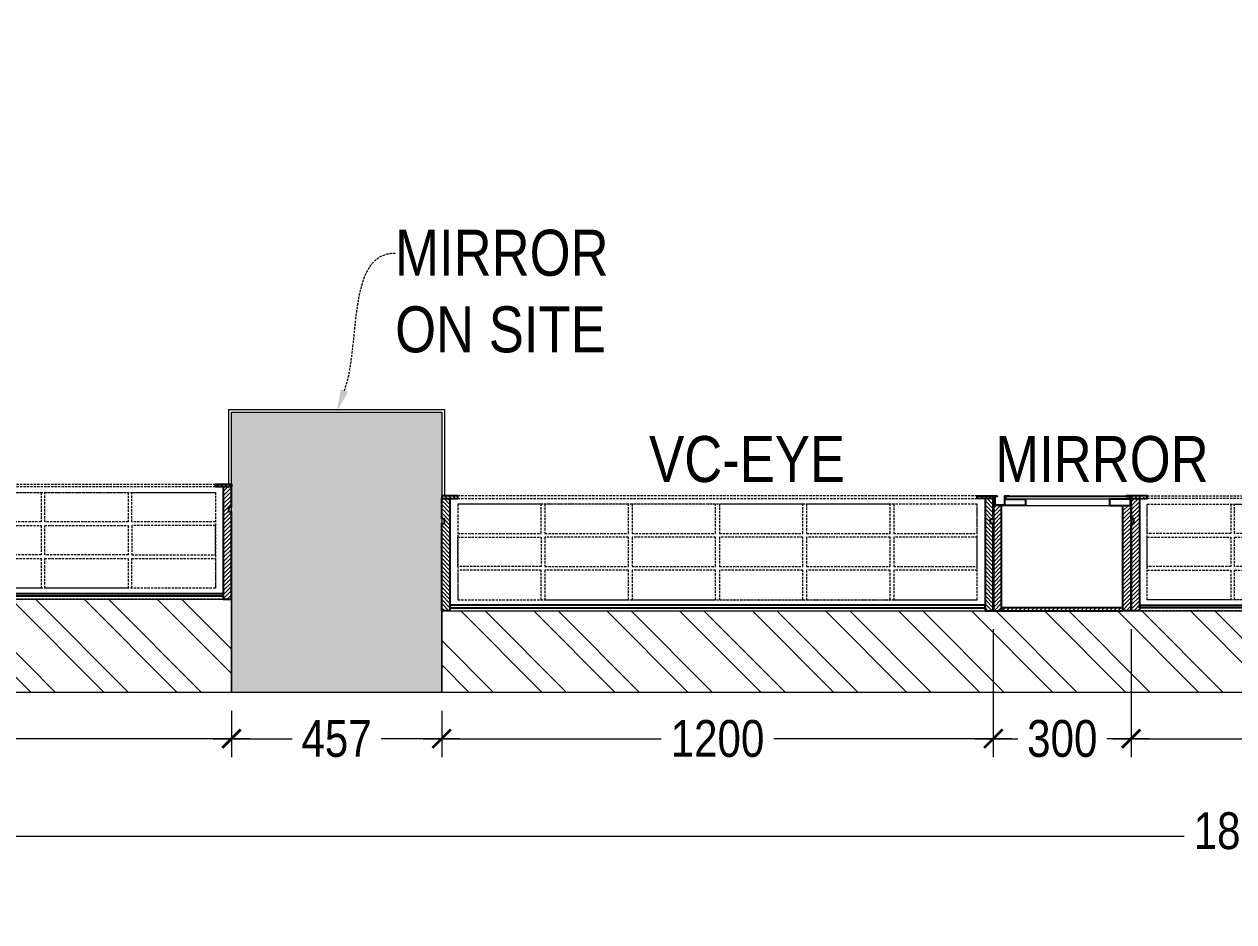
# Model space of a CAD drawing. Header units: millimetres. Extents: x 7389 to 27936, y -894474 to -881284.
# Drawn here: x 15593 to 18225, y -894121 to -892169 of the extents above; entities that cross this region are included whole.
import ezdxf
from ezdxf import colors
from ezdxf.entities.mleader import LeaderData, LeaderLine
from ezdxf.lldxf.tags import DXFTag
from ezdxf.math import Vec2, Vec3

# ---------------------------------------------------------------- set-up
doc = ezdxf.new("R2010")
doc.units = ezdxf.units.MM
doc.header["$LTSCALE"] = 40
doc.header["$MEASUREMENT"] = 0
doc.header["$PDMODE"] = 3
doc.linetypes.add('a_p6_plan_L18$0$HIDDEN', pattern=[0.375, 0.25, -0.125])
doc.linetypes.add('HIDDEN2', pattern=[0.1875, 0.125, -0.0625])
for name, color, linetype, lineweight in [('A-WALL-MASY', 1, 'Continuous', 9), ('Column', 243, 'Continuous', 9), ('Column hatch', 8, 'Continuous', 9), ('dimensions', 149, 'Continuous', 5), ('Floor-Unit', 1, 'Continuous', 13), ('LENS_TEXT', 31, 'HIDDEN2', 5), ('LN-ELEVATION-1', 81, 'Continuous', 25), ('LN-ELEVATION-2', 103, 'Continuous', 20), ('LN-ELEVATION-3', 125, 'a_p6_plan_L18$0$HIDDEN', 18), ('LN-ELEVATION-4', 145, 'Continuous', 13), ('LN-HATCH', 251, 'Continuous', 0), ('Mirror', 4, 'Continuous', 15), ('wall hatch', 22, 'Continuous', 9)]:
    doc.layers.add(name, color=color, linetype=linetype, lineweight=lineweight)
doc.styles.get("Standard").update_dxf_attribs({"font": 'ARIALN.TTF'})
tags = doc.linetypes.add('DASHED2', pattern=[0.375, 0.25, -0.125]).pattern_tags.tags
tags[6:7] = [DXFTag(74, 4), DXFTag(75, 0), DXFTag(340, '0'), DXFTag(46, 1.0), DXFTag(50, 0.0), DXFTag(44, 0.0), DXFTag(45, 0.0)]
tags[4:5] = [DXFTag(74, 4), DXFTag(75, 0), DXFTag(340, '0'), DXFTag(46, 1.0), DXFTag(50, 0.0), DXFTag(44, 0.0), DXFTag(45, 0.0)]
doc.dimstyles.new('Working', dxfattribs={"dimscale": 0.8, "dimtxt": 100, "dimasz": 50, "dimexe": 50, "dimexo": 50, "dimgap": 25, "dimtad": 0, "dimdec": 0, "dimzin": 0, "dimdsep": 46, "dimtxsty": 'Standard', "dimblk": 'ARCHTICK', "dimcen": 0, "dimdle": 50, "dimclrd": 250, "dimclre": 8, "dimclrt": 7, "dimadec": 0, "dimazin": 0, "dimtfac": 1, "dimtdec": 0, "dimtofl": 0, "dimtmove": 1, "dimatfit": 3, "dimfxl": 3, "dimtolj": 1, "dimlwd": 5, "dimlwe": 0, "dimarcsym": 0})
pattern_1 = [(45, (7858054.0837, 3504049.203), (-4.4901280605, 4.4901280605), [])]

# ---------------------------------------------------------------- blocks, each defined once
blk = doc.blocks.new('serfqrewfqrew')
at = {"layer": 'Column hatch'}
h = blk.add_hatch(color=256, dxfattribs=at)
h.dxf.hatch_style = 1
h.paths.add_polyline_path([(-18243.7, -4751.5), (-17811.8, -4751.5), (-17811.8, -5361.3), (-18243.7, -5361.3)])
h.paths.add_polyline_path([(-18040.5, 0), (-18243.7, 0), (-18243.7, -330.3), (-18040.5, -330.3)])
h.paths.add_polyline_path([(-14864.3, -5361.3), (-14381.5, -5361.3), (-14381.5, -4726.1), (-14864.3, -4726.1)])
h.paths.add_polyline_path([(-11688.2, -4751.5), (-11230.8, -4751.5), (-11230.8, -5361.3), (-11688.2, -5361.3)])
h.paths.add_polyline_path([(-6504.7, -4649.9), (-5920.3, -4649.9), (-5920.3, -5361.3), (-6504.7, -5361.3)])
h.paths.add_polyline_path([(-787.7, -5361.3), (0, -5361.3), (0, -4827.7), (-787.7, -4827.7)])
h.paths.add_polyline_path([(0, -609.8), (-813.1, -609.8), (-813.1, 0), (0, 0)])
at = {"layer": 'wall hatch'}
h = blk.add_hatch(dxfattribs=at)
h.set_pattern_fill('ANSI32', color=256, scale=300, angle=269.87)
h.set_pattern_definition([(314.87, (-17906290.98, 1629025.95), (79.7298001, 79.36881616), []), (314.87, (-17906291.1, 1628972.92), (79.7298001, 79.36881616), [])])
h.paths.add_polyline_path([(-813.1, -228.7), (-18040.5, -228.7), (-18040.5, 0), (-813.1, 0)])
h.paths.add_polyline_path([(-17811.8, -5132.6), (-14864.3, -5132.6), (-14864.3, -5361.3), (-17811.8, -5361.3)])
h.paths.add_polyline_path([(-14381.5, -5158), (-11688.2, -5158), (-11688.2, -5361.3), (-14381.5, -5361.3)])
h.paths.add_polyline_path([(-11230.8, -5183.5), (-6504.7, -5183.5), (-6504.7, -5361.3), (-11230.8, -5361.3)])
h.paths.add_polyline_path([(-5920.3, -5183.5), (-787.7, -5183.5), (-787.7, -5361.3), (-5920.3, -5361.3)])
h.paths.add_polyline_path([(-228.7, -4827.7), (0, -4827.7), (0, -609.8), (-228.7, -609.8)])
at = {"layer": 'A-WALL-MASY'}
for points in [[(-14381.5, -5158), (-11688.2, -5158), (-11688.2, -5361.3), (-14381.5, -5361.3)], [(-11230.8, -5183.5), (-6504.7, -5183.5), (-6504.7, -5361.3), (-11230.8, -5361.3)]]:
    blk.add_lwpolyline(points, close=True, dxfattribs=at)
at = {"layer": 'Column'}
blk.add_lwpolyline([(-11688.2, -4751.5), (-11230.8, -4751.5), (-11230.8, -5361.3), (-11688.2, -5361.3)], close=True, dxfattribs=at)
blk = doc.blocks.new('12MM VC PLAN')
at = {"layer": 'LN-HATCH', "ltscale": 0.5}
h = blk.add_hatch(dxfattribs=at)
h.set_pattern_fill('ANSI31', color=256, scale=2)
h.set_pattern_definition([(45, (3760859.753, 1795248.936), (-4.490128061, 4.490128061), [])])
h.paths.add_polyline_path([(-1200, 250), (-1200, 60), (-1194, 60), (-1194, 50), (-1200, 50), (-1200, 6), (-1182, 6), (-1182, 250)])
h = blk.add_hatch(dxfattribs=at)
h.set_pattern_fill('ANSI31', color=256, scale=2)
h.set_pattern_definition(pattern_1)
h.paths.add_polyline_path([(0, 250), (0, 60), (-6, 60), (-6, 50), (0, 50), (0, 6), (-18, 6), (-18, 250)])
h = blk.add_hatch(dxfattribs=at)
h.set_pattern_fill('ANSI31', color=256, scale=2)
h.set_pattern_definition([(45, (7858047.0837, 3504049.203), (-4.4901280605, 4.4901280605), [])])
h.paths.add_polyline_path([(-1165, 6), (-1165, 0), (-1200, 0), (-1200, 6)])
h = blk.add_hatch(dxfattribs=at)
h.set_pattern_fill('ANSI31', color=256, scale=2)
h.set_pattern_definition(pattern_1)
h.paths.add_polyline_path([(-28, 6), (-28, 0), (0, 0), (0, 6)])
at = {"layer": 'LN-ELEVATION-1', "ltscale": 0.5}
for points in [[(-1200, 250), (-1200, 60), (-1194, 60), (-1194, 50), (-1200, 50), (-1200, 6), (-1182, 6), (-1182, 250)], [(-18, 238), (-1182, 238), (-1182, 244), (-18, 244)], [(0, 250), (0, 60), (-6, 60), (-6, 50), (0, 50), (0, 6), (-18, 6), (-18, 250)], [(-1165, 6), (-1165, 0), (-1200, 0), (-1200, 6)], [(-35, 6), (-35, 0), (0, 0), (0, 6)]]:
    blk.add_lwpolyline(points, close=True, dxfattribs=at)
at = {"layer": 'LN-ELEVATION-3', "ltscale": 0.5}
for p, q in [((-1182, 250), (-18, 250)), ((-1165, 6), (-35, 6)), ((-35, 0), (-1165, 0))]:
    blk.add_line(p, q, dxfattribs=at)
for points in [[(-1165, 226), (-35, 226), (-35, 18), (-1165, 18)], [(-1165, 226), (-983.3, 226), (-983.3, 162), (-1165, 162)], [(-975.3, 226), (-793.7, 226), (-793.7, 162), (-975.3, 162)], [(-785.7, 226), (-604, 226), (-604, 162), (-785.7, 162)], [(-596, 226), (-414.3, 226), (-414.3, 162), (-596, 162)], [(-406.3, 226), (-224.7, 226), (-224.7, 162), (-406.3, 162)], [(-216.7, 226), (-35, 226), (-35, 162), (-216.7, 162)], [(-1165, 90), (-983.3, 90), (-983.3, 154), (-1165, 154)], [(-975.3, 154), (-793.7, 154), (-793.7, 90), (-975.3, 90)], [(-785.7, 154), (-604, 154), (-604, 90), (-785.7, 90)], [(-596, 154), (-414.3, 154), (-414.3, 90), (-596, 90)], [(-406.3, 154), (-224.7, 154), (-224.7, 90), (-406.3, 90)], [(-216.7, 154), (-35, 154), (-35, 90), (-216.7, 90)], [(-1165, 82), (-983.3, 82), (-983.3, 18), (-1165, 18)], [(-975.3, 82), (-793.7, 82), (-793.7, 18), (-975.3, 18)], [(-785.7, 82), (-604, 82), (-604, 18), (-785.7, 18)], [(-596, 82), (-414.3, 82), (-414.3, 18), (-596, 18)], [(-406.3, 82), (-224.7, 82), (-224.7, 18), (-406.3, 18)], [(-216.7, 82), (-35, 82), (-35, 18), (-216.7, 18)]]:
    blk.add_lwpolyline(points, close=True, dxfattribs=at)
blk = doc.blocks.new('GFCHGFD')
at = {"layer": 'LN-HATCH', "ltscale": 0.5}
h = blk.add_hatch(dxfattribs=at)
h.set_pattern_fill('ANSI31', color=256, scale=2)
h.set_pattern_definition([(45, (4060076.63, 1708724.648), (-4.4901280605, 4.4901280605), [])])
h.paths.add_polyline_path([(-144.2, 105.2), (-126.2, 105.2), (-126.2, -123.8), (-144.2, -123.8)])
h.paths.add_polyline_path([(-126.2, 99.2), (137.8, 99.2), (137.8, 105.2), (-126.2, 105.2)])
h.paths.add_polyline_path([(155.8, 105.2), (137.8, 105.2), (137.8, -123.8), (155.8, -123.8)])
at = {"layer": 'LN-ELEVATION-1'}
for points in [[(-144.2, 105.2), (-126.2, 105.2), (-126.2, -123.8), (-144.2, -123.8)], [(-126.2, 99.2), (137.8, 99.2), (137.8, 105.2), (-126.2, 105.2)], [(155.8, 105.2), (137.8, 105.2), (137.8, -123.8), (155.8, -123.8)], [(-97.2, -137.8), (-97.2, -123.8), (-142.2, -123.8), (-142.2, -144.8), (-133.2, -144.8), (-133.2, -143.3), (-140.7, -143.3), (-140.7, -137.8)], [(85.8, -137.8), (85.8, -123.8), (130.8, -123.8), (130.8, -144.8), (121.8, -144.8), (121.8, -143.3), (129.3, -143.3), (129.3, -137.8)], [(147.8, -144.8), (147.8, -143.3), (152.3, -143.3), (152.3, -125.3), (130.8, -125.3), (130.8, -123.8), (153.8, -123.8), (153.8, -144.8)]]:
    blk.add_lwpolyline(points, close=True, dxfattribs=at)
at = {"layer": 'LN-ELEVATION-2'}
blk.add_lwpolyline([(-97.2, -137.8), (85.8, -137.8), (85.8, -123.8), (-97.2, -123.8)], close=True, dxfattribs=at)
at = {"layer": 'LN-ELEVATION-4', "ltscale": 0.5}
blk.add_line((121.8, -144.8), (-133.2, -144.8), dxfattribs=at)
at = {"layer": 'Mirror', "lineweight": 0}
blk.add_lwpolyline([(-140.7, -137.8), (129.3, -137.8), (129.3, -143.3), (-140.7, -143.3)], close=True, dxfattribs=at)
blk = doc.blocks.new('_ArchTick')
at = {"const_width": 0.15}
blk.add_lwpolyline([(-0.5, -0.5), (0.5, 0.5)], dxfattribs=at)
blk = doc.blocks.new('*D69')
at = {"layer": 'Defpoints', "color": 0, "ltscale": 50, "transparency": 16777216}
for p in [(14844.2, -893419.3), (16044.2, -893622.6), (16044.2, -893723)]:
    blk.add_point(p, dxfattribs=at)
at = {"layer": 'dimensions', "color": 8, "linetype": 'DASHED2', "lineweight": 0, "ltscale": 50, "transparency": 16777216}
for p, q in [((14844.2, -893459.3), (14844.2, -893763)), ((16044.2, -893662.6), (16044.2, -893763))]:
    blk.add_line(p, q, dxfattribs=at)
at = {"layer": 'dimensions', "color": 250, "linetype": 'DASHED2', "lineweight": 5, "ltscale": 50, "transparency": 16777216}
for p, q in [((14804.2, -893723), (15329.4, -893723)), ((16084.2, -893723), (15558.9, -893723))]:
    blk.add_line(p, q, dxfattribs=at)
at = {"layer": 'dimensions', "color": 250, "lineweight": 5, "ltscale": 50, "transparency": 16777216, "xscale": 40, "yscale": 40, "zscale": 40, "rotation": 180}
blk.add_blockref('_ArchTick', (14844.2, -893723), dxfattribs=at)
at = {"layer": 'dimensions', "color": 250, "lineweight": 5, "ltscale": 50, "transparency": 16777216, "xscale": 40, "yscale": 40, "zscale": 40}
blk.add_blockref('_ArchTick', (16044.2, -893723), dxfattribs=at)
at = {"layer": 'dimensions', "color": 7, "ltscale": 50, "transparency": 16777216, "insert": (15444.2, -893723), "char_height": 80, "attachment_point": 5, "bg_fill": 3, "box_fill_scale": 1.25, "bg_fill_color": 9, "bg_fill_true_color": 13158600, "bg_fill_transparency": 0}
blk.add_mtext('\\A1;1200', dxfattribs=at)
blk = doc.blocks.new('*D70')
at = {"layer": 'Defpoints', "color": 0, "ltscale": 50, "transparency": 16777216}
for p in [(16044.2, -893622.6), (16501.5, -893622.6), (16501.5, -893723)]:
    blk.add_point(p, dxfattribs=at)
at = {"layer": 'dimensions', "color": 8, "linetype": 'DASHED2', "lineweight": 0, "ltscale": 50, "transparency": 16777216}
for p, q in [((16044.2, -893662.6), (16044.2, -893763)), ((16501.5, -893662.6), (16501.5, -893763))]:
    blk.add_line(p, q, dxfattribs=at)
at = {"layer": 'dimensions', "color": 250, "linetype": 'DASHED2', "lineweight": 5, "ltscale": 50, "transparency": 16777216}
for p, q in [((16004.2, -893723), (16179.1, -893723)), ((16541.5, -893723), (16366.6, -893723))]:
    blk.add_line(p, q, dxfattribs=at)
at = {"layer": 'dimensions', "color": 250, "lineweight": 5, "ltscale": 50, "transparency": 16777216, "xscale": 40, "yscale": 40, "zscale": 40, "rotation": 180}
blk.add_blockref('_ArchTick', (16044.2, -893723), dxfattribs=at)
at = {"layer": 'dimensions', "color": 250, "lineweight": 5, "ltscale": 50, "transparency": 16777216, "xscale": 40, "yscale": 40, "zscale": 40}
blk.add_blockref('_ArchTick', (16501.5, -893723), dxfattribs=at)
at = {"layer": 'dimensions', "color": 7, "ltscale": 50, "transparency": 16777216, "insert": (16272.8, -893723), "char_height": 80, "attachment_point": 5, "bg_fill": 3, "box_fill_scale": 1.25, "bg_fill_color": 9, "bg_fill_true_color": 13158600, "bg_fill_transparency": 0}
blk.add_mtext('\\A1;457', dxfattribs=at)
blk = doc.blocks.new('*D71')
at = {"layer": 'Defpoints', "color": 0, "ltscale": 50, "transparency": 16777216}
for p in [(17701.5, -893444.7), (16501.5, -893622.6), (17701.5, -893723)]:
    blk.add_point(p, dxfattribs=at)
at = {"layer": 'dimensions', "color": 8, "linetype": 'DASHED2', "lineweight": 0, "ltscale": 50, "transparency": 16777216}
for p, q in [((17701.5, -893484.7), (17701.5, -893763)), ((16501.5, -893662.6), (16501.5, -893763))]:
    blk.add_line(p, q, dxfattribs=at)
at = {"layer": 'dimensions', "color": 250, "linetype": 'DASHED2', "lineweight": 5, "ltscale": 50, "transparency": 16777216}
for p, q in [((16461.5, -893723), (16986.8, -893723)), ((17741.5, -893723), (17216.3, -893723))]:
    blk.add_line(p, q, dxfattribs=at)
at = {"layer": 'dimensions', "color": 250, "lineweight": 5, "ltscale": 50, "transparency": 16777216, "xscale": 40, "yscale": 40, "zscale": 40, "rotation": 180}
blk.add_blockref('_ArchTick', (16501.5, -893723), dxfattribs=at)
at = {"layer": 'dimensions', "color": 250, "lineweight": 5, "ltscale": 50, "transparency": 16777216, "xscale": 40, "yscale": 40, "zscale": 40}
blk.add_blockref('_ArchTick', (17701.5, -893723), dxfattribs=at)
at = {"layer": 'dimensions', "color": 7, "ltscale": 50, "transparency": 16777216, "insert": (17101.5, -893723), "char_height": 80, "attachment_point": 5, "bg_fill": 3, "box_fill_scale": 1.25, "bg_fill_color": 9, "bg_fill_true_color": 13158600, "bg_fill_transparency": 0}
blk.add_mtext('\\A1;1200', dxfattribs=at)
blk = doc.blocks.new('*D72')
at = {"layer": 'Defpoints', "color": 0, "ltscale": 50, "transparency": 16777216}
for p in [(17701.5, -893444.7), (18001.5, -893444.7), (18001.5, -893723)]:
    blk.add_point(p, dxfattribs=at)
at = {"layer": 'dimensions', "color": 8, "linetype": 'DASHED2', "lineweight": 0, "ltscale": 50, "transparency": 16777216}
for p, q in [((17701.5, -893484.7), (17701.5, -893763)), ((18001.5, -893484.7), (18001.5, -893763))]:
    blk.add_line(p, q, dxfattribs=at)
at = {"layer": 'dimensions', "color": 250, "linetype": 'DASHED2', "lineweight": 5, "ltscale": 50, "transparency": 16777216}
for p, q in [((17661.5, -893723), (17759.2, -893723)), ((18041.5, -893723), (17943.9, -893723))]:
    blk.add_line(p, q, dxfattribs=at)
at = {"layer": 'dimensions', "color": 250, "lineweight": 5, "ltscale": 50, "transparency": 16777216, "xscale": 40, "yscale": 40, "zscale": 40, "rotation": 180}
blk.add_blockref('_ArchTick', (17701.5, -893723), dxfattribs=at)
at = {"layer": 'dimensions', "color": 250, "lineweight": 5, "ltscale": 50, "transparency": 16777216, "xscale": 40, "yscale": 40, "zscale": 40}
blk.add_blockref('_ArchTick', (18001.5, -893723), dxfattribs=at)
at = {"layer": 'dimensions', "color": 7, "ltscale": 50, "transparency": 16777216, "insert": (17851.5, -893723), "char_height": 80, "attachment_point": 5, "bg_fill": 3, "box_fill_scale": 1.25, "bg_fill_color": 9, "bg_fill_true_color": 13158600, "bg_fill_transparency": 0}
blk.add_mtext('\\A1;300', dxfattribs=at)
blk = doc.blocks.new('*D73')
at = {"layer": 'Defpoints', "color": 0, "ltscale": 50, "transparency": 16777216}
for p in [(18001.5, -893444.7), (19201.5, -893444.7), (19201.5, -893723)]:
    blk.add_point(p, dxfattribs=at)
at = {"layer": 'dimensions', "color": 8, "linetype": 'DASHED2', "lineweight": 0, "ltscale": 50, "transparency": 16777216}
for p, q in [((18001.5, -893484.7), (18001.5, -893763)), ((19201.5, -893484.7), (19201.5, -893763))]:
    blk.add_line(p, q, dxfattribs=at)
at = {"layer": 'dimensions', "color": 250, "linetype": 'DASHED2', "lineweight": 5, "ltscale": 50, "transparency": 16777216}
for p, q in [((17961.5, -893723), (18486.8, -893723)), ((19241.5, -893723), (18716.3, -893723))]:
    blk.add_line(p, q, dxfattribs=at)
at = {"layer": 'dimensions', "color": 250, "lineweight": 5, "ltscale": 50, "transparency": 16777216, "xscale": 40, "yscale": 40, "zscale": 40, "rotation": 180}
blk.add_blockref('_ArchTick', (18001.5, -893723), dxfattribs=at)
at = {"layer": 'dimensions', "color": 250, "lineweight": 5, "ltscale": 50, "transparency": 16777216, "xscale": 40, "yscale": 40, "zscale": 40}
blk.add_blockref('_ArchTick', (19201.5, -893723), dxfattribs=at)
at = {"layer": 'dimensions', "color": 7, "ltscale": 50, "transparency": 16777216, "insert": (18601.5, -893723), "char_height": 80, "attachment_point": 5, "bg_fill": 3, "box_fill_scale": 1.25, "bg_fill_color": 9, "bg_fill_true_color": 13158600, "bg_fill_transparency": 0}
blk.add_mtext('\\A1;1200', dxfattribs=at)
blk = doc.blocks.new('*D119')
at = {"layer": 'Defpoints', "color": 0, "ltscale": 50, "transparency": 16777216}
for p in [(27503.7, -893089), (9488.6, -893622.6), (27503.7, -893935.2)]:
    blk.add_point(p, dxfattribs=at)
at = {"layer": 'dimensions', "color": 8, "linetype": 'DASHED2', "lineweight": 0, "ltscale": 50, "transparency": 16777216}
for p, q in [((27503.7, -893535.2), (27503.7, -893975.2)), ((9488.6, -893662.6), (9488.6, -893975.2))]:
    blk.add_line(p, q, dxfattribs=at)
at = {"layer": 'dimensions', "color": 250, "linetype": 'DASHED2', "lineweight": 5, "ltscale": 50, "transparency": 16777216}
for p, q in [((9448.6, -893935.2), (18125.1, -893935.2)), ((27543.7, -893935.2), (18867.2, -893935.2))]:
    blk.add_line(p, q, dxfattribs=at)
at = {"layer": 'dimensions', "color": 250, "lineweight": 5, "ltscale": 50, "transparency": 16777216, "xscale": 40, "yscale": 40, "zscale": 40, "rotation": 180}
blk.add_blockref('_ArchTick', (9488.6, -893935.2), dxfattribs=at)
at = {"layer": 'dimensions', "color": 250, "lineweight": 5, "ltscale": 50, "transparency": 16777216, "xscale": 40, "yscale": 40, "zscale": 40}
blk.add_blockref('_ArchTick', (27503.7, -893935.2), dxfattribs=at)
at = {"layer": 'dimensions', "color": 7, "ltscale": 50, "transparency": 16777216, "insert": (18496.1, -893935.2), "char_height": 80, "attachment_point": 5, "bg_fill": 3, "box_fill_scale": 1.25, "bg_fill_color": 9, "bg_fill_true_color": 13158600, "bg_fill_transparency": 0}
blk.add_mtext('\\A1;18015 [59\'-1 1/2"]', dxfattribs=at)

msp = doc.modelspace()

# ---------------------------------------------------------------- linework, layer by layer
at = {"layer": 'Mirror', "lineweight": 0}
for points in [[(16038.2, -893169.3), (16038.2, -893006.8), (16507.5, -893006.8), (16507.5, -893194.7)], [(16044.2, -893169.3), (16044.2, -893012.8), (16501.5, -893012.8), (16501.5, -893194.7)]]:
    msp.add_lwpolyline(points, dxfattribs=at)

# ---------------------------------------------------------------- block references
msp.add_blockref('serfqrewfqrew', (27732.3, -888261.3))
at = {"layer": 'Floor-Unit', "ltscale": 0.5, "rotation": 180}
for p in [(14844.2, -893169.3), (18001.5, -893194.7)]:
    msp.add_blockref('12MM VC PLAN', p, dxfattribs=at)
at = {"layer": 'Floor-Unit', "ltscale": 0.5, "xscale": -1, "rotation": 180}
msp.add_blockref('12MM VC PLAN', (17701.5, -893194.7), dxfattribs=at)
at = {"layer": 'Floor-Unit', "rotation": 180}
msp.add_blockref('GFCHGFD', (17857.4, -893339.5), dxfattribs=at)

# ---------------------------------------------------------------- texts
at = {"layer": 'LENS_TEXT', "linetype": 'Continuous', "ltscale": 3, "char_height": 100, "width": 271.785, "attachment_point": 5}
for s, insert in [('\\pxql;VC-EYE', (17088.6, -893115.4)), ('\\pxql;MIRROR', (17841.5, -893115.4))]:
    msp.add_mtext(s, dxfattribs=dict(at, insert=insert))

# ---------------------------------------------------------------- leaders
at = {"layer": 'LENS_TEXT', "linetype": 'Continuous', "ltscale": 3}
ml = msp.add_multileader_mtext('Standard', dxfattribs=at)
ml.set_content('{\\C256;MIRROR ON SITE}', color=1)
ml.set_leader_properties(color=256, linetype='ByLayer', lineweight=-1)
ml.build(insert=Vec2(0, 0))
ml.multileader.update_dxf_attribs({"leader_type": 2, "dogleg_length": 0.36, "arrow_head_size": 50})
ctx = ml.context
ctx.base_point, ctx.char_height, ctx.arrow_head_size, ctx.landing_gap_size, ctx.plane_origin = Vec3(16400.1, -892666.7), 100, 50, 0.09, Vec3(17647.5, -892226.5)
notes = []
notes.append((ctx, [(1, (1, 1, 0), (16399.7, -892666.7), (1, 0), 0.36, [(1, [(16272.8, -893012.8)], 0, [])])]))
ctx.mtext.insert, ctx.mtext.width, ctx.mtext.flow_direction = Vec3(16400.2, -892615.9), 576.466, 5
for ctx, leaders in notes:
    for number, flags, end, landing, length, lines in leaders:
        leader = LeaderData()
        leader.index, (leader.has_last_leader_line, leader.has_dogleg_vector, leader.attachment_direction) = number, flags
        leader.last_leader_point, leader.dogleg_vector, leader.dogleg_length = Vec3(end), Vec3(landing), length
        for number, points, colour, breaks in lines:
            line = LeaderLine()
            line.index, line.vertices, line.color, line.breaks = number, Vec3.list(points), colors.encode_raw_color(colour), breaks
            leader.lines.append(line)
        ctx.leaders.append(leader)

# ---------------------------------------------------------------- next in the draw order: dimensions: what is measured, and where the dimension line sits
at = {"layer": 'dimensions', "color": 3, "ltscale": 50, "true_color": 0x15f609}
dim = msp.add_linear_dim(base=(16044.2, -893723), p1=(14844.2, -893419.3), p2=(16044.2, -893622.6), dimstyle='Working', override={"dimfxl": 500, "dimfxlon": 1, "dimtfill": 1, "dimarcsym": 1}, dxfattribs=at)
dim.commit()
dim.dimension.update_dxf_attribs({"geometry": '*D69', "text_midpoint": (15444.2, -893723)})

# ---------------------------------------------------------------- next in the draw order: dimensions: what is measured, and where the dimension line sits
dim = msp.add_linear_dim(base=(16501.5, -893723), p1=(16044.2, -893622.6), p2=(16501.5, -893622.6), dimstyle='Working', override={"dimfxl": 500, "dimfxlon": 1, "dimtfill": 1, "dimarcsym": 1}, dxfattribs=at)
dim.commit()
dim.dimension.update_dxf_attribs({"geometry": '*D70', "text_midpoint": (16272.8, -893723)})

# ---------------------------------------------------------------- next in the draw order: dimensions: what is measured, and where the dimension line sits
dim = msp.add_linear_dim(base=(17701.5, -893723), p1=(16501.5, -893622.6), p2=(17701.5, -893444.7), dimstyle='Working', override={"dimfxl": 500, "dimfxlon": 1, "dimtfill": 1, "dimarcsym": 1}, dxfattribs=at)
dim.commit()
dim.dimension.update_dxf_attribs({"geometry": '*D71', "text_midpoint": (17101.5, -893723)})

# ---------------------------------------------------------------- next in the draw order: dimensions: what is measured, and where the dimension line sits
dim = msp.add_linear_dim(base=(18001.5, -893723), p1=(17701.5, -893444.7), p2=(18001.5, -893444.7), dimstyle='Working', override={"dimfxl": 500, "dimfxlon": 1, "dimtfill": 1, "dimarcsym": 1}, dxfattribs=at)
dim.commit()
dim.dimension.update_dxf_attribs({"geometry": '*D72', "text_midpoint": (17851.5, -893723)})

# ---------------------------------------------------------------- next in the draw order: dimensions: what is measured, and where the dimension line sits
dim = msp.add_linear_dim(base=(19201.5, -893723), p1=(18001.5, -893444.7), p2=(19201.5, -893444.7), dimstyle='Working', override={"dimfxl": 500, "dimfxlon": 1, "dimtfill": 1, "dimarcsym": 1}, dxfattribs=at)
dim.commit()
dim.dimension.update_dxf_attribs({"geometry": '*D73', "text_midpoint": (18601.5, -893723)})

# ---------------------------------------------------------------- next in the draw order: dimensions: what is measured, and where the dimension line sits
at = {"layer": 'dimensions', "ltscale": 50}
dim = msp.add_linear_dim(base=(27503.7, -893935.2), p1=(9488.6, -893622.6), p2=(27503.7, -893089), dimstyle='Working', override={"dimfxl": 500, "dimfxlon": 1, "dimtfill": 1, "dimarcsym": 1}, dxfattribs=at)
dim.commit()
dim.dimension.update_dxf_attribs({"geometry": '*D119', "text_midpoint": (18496.1, -893935.2)})

doc.saveas('drawing.dxf')
